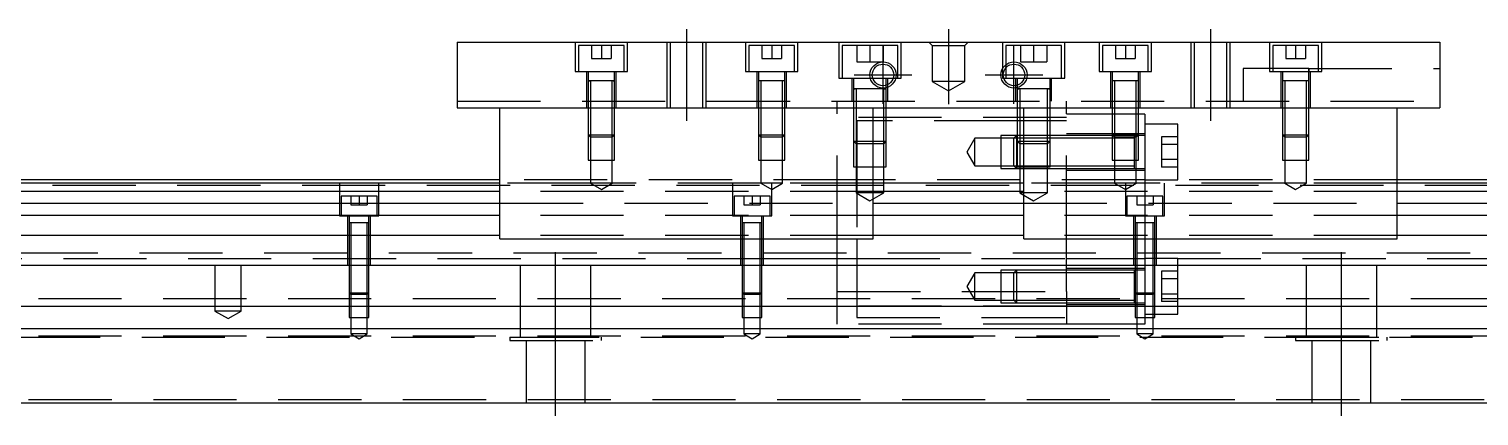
# Model space of a CAD drawing. Extents: x -12 to 851, y -275 to 102.
# Drawn here: x 209.6 to 431, y -235.7 to -176.7 of the extents above; entities that cross this region are included whole.
import ezdxf

# ---------------------------------------------------------------- set-up
doc = ezdxf.new("R2010")
doc.units = 0
doc.linetypes.add('CENTER', pattern=[50.8, 31.75, -6.35, 6.35, -6.35])
doc.linetypes.add('DASHED', pattern=[19.05, 12.7, -6.35])
doc.layers.get('0').update_dxf_attribs({"linetype": 'CONTINUOUS'})
doc.layers.add('CENTER', color=1, linetype='CENTER')

msp = doc.modelspace()

# ---------------------------------------------------------------- linework, layer by layer
at = {"color": 7, "linetype": 'CONTINUOUS'}
for p, q in [((275, -178.73), (275, -188.73)), ((275, -178.73), (425, -178.73)), ((425, -178.73), (425, -188.73)), ((275, -188.73), (425, -188.73)), ((281.5, -208.73), (281.5, -188.73)), ((338.5, -208.73), (338.5, -188.73)), ((361.5, -208.73), (361.5, -188.73)), ((418.5, -208.73), (418.5, -188.73)), ((378.4, -197.980006), (378.4, -197.58)), ((281.5, -200.23), (0, -200.23)), ((281.5, -199.73), (60.5, -199.73)), ((361.5, -200.23), (338.5, -200.23)), ((645, -199.73), (418.5, -199.73)), ((700, -200.23), (418.5, -200.23)), ((281.5, -201.482272), (0, -201.482272)), ((0, -203.25668), (281.5, -203.25668)), ((361.5, -201.482272), (338.5, -201.482272)), ((338.5, -203.25668), (361.5, -203.25668)), ((700, -201.482272), (418.5, -201.482272)), ((418.5, -203.25668), (700, -203.25668)), ((281.5, -205.153076), (0, -205.153076)), ((361.5, -205.153076), (338.5, -205.153076)), ((700, -205.153076), (418.5, -205.153076)), ((281.5, -208.207372), (0, -208.207372)), ((281.5, -208.73), (338.5, -208.73)), ((361.5, -208.207372), (338.5, -208.207372)), ((361.5, -208.73), (418.5, -208.73)), ((700, -208.207372), (418.5, -208.207372)), ((0, -212.73), (700, -212.73)), ((700, -219.03), (0, -219.03)), ((700, -222.43), (0, -222.43)), ((0, -233.73), (700, -233.73))]:
    msp.add_line(p, q, dxfattribs=at)
at = {"color": 3, "linetype": 'DASHED'}
for p, q in [((293, -178.73), (293, -183.23)), ((300.5, -179.23), (293.5, -179.23)), ((293.5, -179.23), (293.5, -183.23)), ((295.5, -179.23), (295.5, -181.23)), ((297, -179.23), (297, -181.23)), ((298.5, -179.23), (298.5, -181.23)), ((300.5, -183.23), (300.5, -179.23)), ((301, -183.23), (301, -178.73)), ((307.000006, -178.73), (307.000006, -188.73)), ((307.5, -178.73), (307.5, -188.73)), ((312.5, -188.73), (312.5, -178.73)), ((312.999994, -188.73), (312.999994, -178.73)), ((319, -178.73), (319, -183.23)), ((326.5, -179.23), (319.5, -179.23)), ((319.5, -179.23), (319.5, -183.23)), ((321.5, -179.23), (321.5, -181.23)), ((323, -179.23), (323, -181.23)), ((324.5, -179.23), (324.5, -181.23)), ((326.5, -183.23), (326.5, -179.23)), ((327, -183.23), (327, -178.73)), ((333.25, -178.73), (333.25, -184.23)), ((342.25, -179.23), (333.75, -179.23)), ((333.75, -179.23), (333.75, -184.23)), ((336, -179.23), (336, -181.73)), ((338, -179.23), (338, -181.73)), ((340, -179.23), (340, -181.73)), ((342.25, -184.23), (342.25, -179.23)), ((342.75, -184.23), (342.75, -178.73)), ((347.5, -179.23), (347, -178.73)), ((347.5, -179.23), (347.5, -184.73)), ((347.5, -179.23), (352.5, -179.23)), ((352.5, -179.23), (353, -178.73)), ((352.5, -184.73), (352.5, -179.23)), ((358.25, -178.73), (358.25, -184.23)), ((367.25, -179.23), (358.75, -179.23)), ((358.75, -179.23), (358.75, -182.16875)), ((361, -179.23), (361, -181.73)), ((363, -179.23), (363, -181.73)), ((365, -179.23), (365, -181.73)), ((367.25, -184.23), (367.25, -179.23)), ((367.75, -184.23), (367.75, -178.73)), ((373, -178.73), (373, -183.23)), ((380.5, -179.23), (373.5, -179.23)), ((373.5, -179.23), (373.5, -183.23)), ((375.5, -179.23), (375.5, -181.23)), ((377, -179.23), (377, -181.23)), ((378.5, -179.23), (378.5, -181.23)), ((380.5, -183.23), (380.5, -179.23)), ((381, -183.23), (381, -178.73)), ((387.000006, -178.73), (387.000006, -188.73)), ((387.5, -178.73), (387.5, -188.73)), ((392.5, -188.73), (392.5, -178.73)), ((392.999994, -188.73), (392.999994, -178.73)), ((399, -178.73), (399, -183.23)), ((406.5, -179.23), (399.5, -179.23)), ((399.5, -179.23), (399.5, -183.23)), ((401.5, -179.23), (401.5, -181.23)), ((403, -179.23), (403, -181.23)), ((404.5, -179.23), (404.5, -181.23)), ((406.5, -183.23), (406.5, -179.23)), ((407, -183.23), (407, -178.73)), ((295.5, -181.23), (297, -181.23)), ((297, -181.23), (298.5, -181.23)), ((321.5, -181.23), (323, -181.23)), ((323, -181.23), (324.5, -181.23)), ((375.5, -181.23), (377, -181.23)), ((377, -181.23), (378.5, -181.23)), ((401.5, -181.23), (403, -181.23)), ((403, -181.23), (404.5, -181.23)), ((293, -183.23), (301, -183.23)), ((294.75, -183.23), (294.75, -188.73)), ((295, -183.23), (295, -184.63)), ((299, -184.63), (299, -183.23)), ((299.25, -188.73), (299.25, -183.23)), ((319, -183.23), (327, -183.23)), ((320.75, -183.23), (320.75, -188.73)), ((321, -183.23), (321, -184.63)), ((325, -184.63), (325, -183.23)), ((325.25, -188.73), (325.25, -183.23)), ((336, -181.73), (338, -181.73)), ((338, -181.73), (340, -181.73)), ((358.75, -182.16875), (358.75, -182.652968)), ((358.75, -182.652968), (358.75, -184.23)), ((361, -181.73), (363, -181.73)), ((363, -181.73), (365, -181.73)), ((373, -183.23), (381, -183.23)), ((374.75, -183.23), (374.75, -188.73)), ((375, -183.23), (375, -184.63)), ((379, -184.63), (379, -183.23)), ((379.25, -188.73), (379.25, -183.23)), ((405, -182.73), (395, -182.73)), ((395, -182.73), (395, -187.73)), ((399, -183.23), (407, -183.23)), ((400.75, -183.23), (400.75, -188.73)), ((401, -183.23), (401, -184.63)), ((405, -183.23), (405, -182.73)), ((405, -182.73), (425, -182.73)), ((405, -182.73), (405, -183.23)), ((405, -184.63), (405, -183.23)), ((405.25, -188.73), (405.25, -183.23)), ((295, -184.625), (295, -184.63)), ((295, -184.63), (295.216462, -184.63)), ((295.216708, -184.63), (295, -184.63)), ((295, -184.63), (295, -188.72998)), ((295, -184.63), (295, -184.635)), ((298.783332, -184.63), (295.216708, -184.63)), ((295.35, -184.63), (295.35, -188.72998)), ((298.65, -188.72998), (298.65, -184.63)), ((299, -184.63), (298.783332, -184.63)), ((298.783538, -184.63), (299, -184.63)), ((299, -184.63), (299, -184.625)), ((299, -188.72998), (299, -184.63)), ((299, -184.635), (299, -184.63)), ((321, -184.625), (321, -184.63)), ((321.216708, -184.63), (321, -184.63)), ((321, -184.63), (321, -188.72998)), ((321, -184.63), (321, -184.635)), ((324.783332, -184.63), (321.216708, -184.63)), ((321.35, -184.63), (321.35, -188.72998)), ((324.65, -188.72998), (324.65, -184.63)), ((325, -184.63), (324.783332, -184.63)), ((325, -184.63), (325, -184.625)), ((325, -188.72998), (325, -184.63)), ((325, -184.635), (325, -184.63)), ((333.25, -184.23), (342.75, -184.23)), ((335.25, -184.23), (335.25, -187.73)), ((335.5, -184.23), (335.5, -185.83)), ((335.5, -185.825), (335.5, -185.83)), ((335.5, -185.83), (335.757448, -185.83)), ((335.757468, -185.83), (335.5, -185.83)), ((335.5, -185.83), (335.5, -185.835)), ((335.5, -185.83), (335.5, -187.72998)), ((340.013852, -185.83), (335.757468, -185.83)), ((335.9, -185.83), (335.9, -187.72998)), ((340.242552, -185.83), (340.013852, -185.83)), ((340.1, -187.72998), (340.1, -185.83)), ((340.5, -185.83), (340.242552, -185.83)), ((340.242602, -185.83), (340.5, -185.83)), ((340.5, -185.302418), (340.5, -184.23)), ((340.5, -185.666492), (340.5, -185.302418)), ((340.5, -185.83), (340.5, -185.666492)), ((340.5, -185.83), (340.5, -185.825)), ((340.5, -185.835), (340.5, -185.83)), ((340.5, -187.72998), (340.5, -185.83)), ((340.75, -187.73), (340.75, -184.23)), ((352.5, -184.73), (347.5, -184.73)), ((347.5, -184.73), (350, -186.173376)), ((350, -186.173376), (352.5, -184.73)), ((358.25, -184.23), (367.75, -184.23)), ((360.25, -184.23), (360.25, -187.73)), ((360.5, -184.23), (360.5, -185.302418)), ((360.5, -185.302418), (360.5, -185.666492)), ((360.5, -185.666492), (360.5, -185.83)), ((360.5, -185.825), (360.5, -185.83)), ((360.5, -185.83), (360.757448, -185.83)), ((360.757468, -185.83), (360.5, -185.83)), ((360.5, -185.83), (360.5, -185.835)), ((360.5, -185.83), (360.5, -187.72998)), ((365.242552, -185.83), (360.757468, -185.83)), ((360.9, -185.83), (360.9, -187.72998)), ((365.1, -187.72998), (365.1, -185.83)), ((365.5, -185.83), (365.242552, -185.83)), ((365.242602, -185.83), (365.5, -185.83)), ((365.5, -185.83), (365.5, -184.23)), ((365.5, -185.83), (365.5, -185.825)), ((365.5, -185.835), (365.5, -185.83)), ((365.5, -187.72998), (365.5, -185.83)), ((365.75, -187.73), (365.75, -184.23)), ((375, -184.625), (375, -184.63)), ((375.216708, -184.63), (375, -184.63)), ((375, -184.63), (375, -188.72998)), ((375, -184.63), (375, -184.635)), ((378.783332, -184.63), (375.216708, -184.63)), ((375.35, -184.63), (375.35, -188.72998)), ((378.65, -188.72998), (378.65, -184.63)), ((379, -184.63), (378.783332, -184.63)), ((379, -184.63), (379, -184.625)), ((379, -188.72998), (379, -184.63)), ((379, -184.635), (379, -184.63)), ((401, -184.625), (401, -184.63)), ((405, -184.63), (401, -184.63)), ((401, -184.63), (401, -184.635)), ((401, -184.63), (401, -188.72998)), ((401.35, -184.63), (401.35, -188.72998)), ((404.65, -188.72998), (404.65, -184.63)), ((405, -188.72998), (405, -184.63)), ((275, -187.73), (425, -187.73)), ((333, -188.73), (333, -187.73)), ((335.5, -187.73), (335.5, -188.73)), ((335.500006, -187.73), (335.500006, -188.73)), ((335.9, -187.73), (335.9, -188.73)), ((340.1, -188.73), (340.1, -187.73)), ((340.499994, -188.73), (340.499994, -187.73)), ((340.5, -188.73), (340.5, -187.73)), ((360.5, -187.73), (360.5, -188.73)), ((360.500006, -187.73), (360.500006, -188.73)), ((360.9, -187.73), (360.9, -188.73)), ((365.1, -188.73), (365.1, -187.73)), ((365.499994, -188.73), (365.499994, -187.73)), ((365.5, -188.73), (365.5, -187.73)), ((368, -188.73), (368, -187.73)), ((295, -188.73), (295, -192.88)), ((295.000006, -188.73), (295.000006, -192.880006)), ((295.35, -188.73), (295.35, -193.23)), ((298.65, -193.23), (298.65, -188.73)), ((298.999994, -192.880006), (298.999994, -188.73)), ((299, -192.88), (299, -188.73)), ((321, -188.73), (321, -192.88)), ((321.000006, -188.73), (321.000006, -192.880006)), ((321.35, -188.73), (321.35, -193.23)), ((324.65, -193.23), (324.65, -188.73)), ((324.999994, -192.880006), (324.999994, -188.73)), ((325, -192.88), (325, -188.73)), ((333, -208.73), (333, -188.73)), ((368, -190.23), (333, -190.23)), ((335.5, -188.73), (335.5, -193.83)), ((335.500006, -188.73), (335.500006, -193.830006)), ((335.9, -188.73), (335.9, -194.23)), ((340.1, -194.23), (340.1, -188.73)), ((340.499994, -193.830006), (340.499994, -188.73)), ((340.5, -193.83), (340.5, -188.73)), ((360.5, -188.73), (360.5, -193.83)), ((360.500006, -188.73), (360.500006, -193.830006)), ((360.9, -188.73), (360.9, -194.23)), ((365.1, -194.23), (365.1, -188.73)), ((365.499994, -193.830006), (365.499994, -188.73)), ((365.5, -193.83), (365.5, -188.73)), ((368, -208.73), (368, -188.73)), ((375, -189.73), (368, -189.73)), ((375, -188.73), (375, -192.88)), ((375.35, -189.73), (375, -189.73)), ((375.000006, -188.73), (375.000006, -192.880006)), ((375.35, -188.73), (375.35, -193.23)), ((378.65, -189.73), (375.35, -189.73)), ((378.65, -193.23), (378.65, -188.73)), ((379, -189.73), (378.65, -189.73)), ((378.999994, -192.880006), (378.999994, -188.73)), ((379, -192.88), (379, -188.73)), ((380, -189.73), (379, -189.73)), ((380, -189.73), (380, -202.23)), ((401, -188.73), (401, -192.88)), ((401.000006, -188.73), (401.000006, -192.880006)), ((401.35, -188.73), (401.35, -193.23)), ((404.65, -193.23), (404.65, -188.73)), ((404.999994, -192.880006), (404.999994, -188.73)), ((405, -192.88), (405, -188.73)), ((336, -190.73), (336, -194.23)), ((338.5, -190.73), (336, -190.73)), ((340.1, -190.73), (338.5, -190.73)), ((340.5, -190.73), (340.1, -190.73)), ((360.5, -190.73), (340.5, -190.73)), ((360.9, -190.73), (360.5, -190.73)), ((361.5, -190.73), (360.9, -190.73)), ((365.1, -190.73), (361.5, -190.73)), ((365.5, -190.73), (365.1, -190.73)), ((368, -190.73), (365.5, -190.73)), ((385, -191.23), (380, -191.23)), ((385, -199.73), (385, -191.23)), ((295, -192.88), (299, -192.88)), ((295, -192.88), (295.35, -193.23)), ((295.000006, -192.88002), (295.000006, -196.73)), ((298.65, -193.23), (295.35, -193.23)), ((295.35, -193.23002), (295.35, -196.73)), ((298.65, -193.23), (299, -192.88)), ((298.65, -196.73), (298.65, -193.23002)), ((298.999994, -196.73), (298.999994, -192.88002)), ((321, -192.88), (325, -192.88)), ((321, -192.88), (321.35, -193.23)), ((321.000006, -192.88002), (321.000006, -196.73)), ((324.65, -193.23), (321.35, -193.23)), ((321.35, -193.23002), (321.35, -196.73)), ((324.65, -193.23), (325, -192.88)), ((324.65, -196.73), (324.65, -193.23002)), ((324.999994, -196.73), (324.999994, -192.88002)), ((335.5, -193.83), (338.5, -193.83)), ((335.5, -193.83), (335.9, -194.23)), ((335.500006, -193.83002), (335.500006, -197.73)), ((338.5, -194.23), (335.9, -194.23)), ((335.9, -194.23002), (335.9, -197.73)), ((336, -194.23), (336, -208.73)), ((338.5, -193.83), (340.5, -193.83)), ((340.1, -194.23), (338.5, -194.23)), ((340.1, -194.23), (340.5, -193.83)), ((340.1, -197.73), (340.1, -194.23002)), ((340.499994, -197.73), (340.499994, -193.83002)), ((354, -193.38), (352.787564, -195.48)), ((354, -197.58), (354, -193.38)), ((358, -193.38), (354, -193.38)), ((358, -192.980006), (358, -197.979994)), ((360.39998, -192.980006), (358, -192.980006)), ((359.99998, -193.38), (358, -193.38)), ((360.4, -192.98), (360, -193.38)), ((360, -197.58), (360, -193.38)), ((360.5, -193.38), (360, -193.38)), ((360.5, -192.980006), (360.399994, -192.980006)), ((360.4, -192.98), (360.4, -197.98)), ((360.5, -192.98), (360.4, -192.98)), ((360.9, -192.98), (360.5, -192.98)), ((360.9, -192.980006), (360.5, -192.980006)), ((360.9, -193.38), (360.5, -193.38)), ((360.5, -193.83), (361.5, -193.83)), ((360.5, -193.83), (360.9, -194.23)), ((360.500006, -193.83002), (360.500006, -197.73)), ((361.5, -192.98), (360.9, -192.98)), ((361.5, -192.980006), (360.9, -192.980006)), ((361.5, -193.38), (360.9, -193.38)), ((361.5, -194.23), (360.9, -194.23)), ((360.9, -194.23002), (360.9, -197.73)), ((365.1, -192.98), (361.5, -192.98)), ((365.1, -192.980006), (361.5, -192.980006)), ((365.1, -193.38), (361.5, -193.38)), ((361.5, -193.83), (365.5, -193.83)), ((365.1, -194.23), (361.5, -194.23)), ((365.5, -192.98), (365.1, -192.98)), ((365.5, -192.980006), (365.1, -192.980006)), ((365.5, -193.38), (365.1, -193.38)), ((365.1, -194.23), (365.5, -193.83)), ((365.1, -197.73), (365.1, -194.23002)), ((365.499994, -197.73), (365.499994, -193.83002)), ((368, -192.98), (365.5, -192.98)), ((368, -192.980006), (365.5, -192.980006)), ((368, -193.38), (365.5, -193.38)), ((380, -192.73), (368, -192.73)), ((375.000006, -192.98), (368.00002, -192.98)), ((375.000006, -193.38), (368.00002, -193.38)), ((375, -192.88), (379, -192.88)), ((375, -192.88), (375.35, -193.23)), ((375.000006, -192.88002), (375.000006, -196.73)), ((375.1, -192.98), (375.000006, -192.98)), ((378.4, -193.38), (375.000006, -193.38)), ((375.35, -192.98), (375.1, -192.98)), ((378.405, -192.98), (375.35, -192.98)), ((378.65, -193.23), (375.35, -193.23)), ((375.35, -193.23002), (375.35, -196.73)), ((378.65, -192.98), (378.395, -192.98)), ((378.4, -193.23), (378.4, -192.979994)), ((378.4, -193.22953), (378.4, -192.98)), ((378.4, -192.98), (378.4, -193.237448)), ((378.4, -193.22953), (378.4, -192.98)), ((378.4, -195.329954), (378.4, -193.22953)), ((378.4, -193.38), (378.4, -193.23)), ((378.65, -193.23), (379, -192.88)), ((378.9, -192.98), (378.65, -192.98)), ((378.65, -196.73), (378.65, -193.23002)), ((378.999994, -192.98), (378.9, -192.98)), ((378.999994, -196.73), (378.999994, -192.88002)), ((380, -192.98), (378.999994, -192.98)), ((382.5, -193.170598), (382.5, -194.3253)), ((385, -193.170598), (382.5, -193.170598)), ((385, -194.3253), (382.5, -194.3253)), ((382.5, -194.3253), (382.5, -196.6347)), ((401, -192.88), (405, -192.88)), ((401, -192.88), (401.35, -193.23)), ((401.000006, -192.88002), (401.000006, -196.73)), ((404.65, -193.23), (401.35, -193.23)), ((401.35, -193.23002), (401.35, -196.73)), ((404.65, -193.23), (405, -192.88)), ((404.65, -196.73), (404.65, -193.23002)), ((404.999994, -196.73), (404.999994, -192.88002)), ((295.000006, -196.73), (298.999994, -196.73)), ((295.35, -196.73), (295.35, -200.23)), ((298.65, -200.23), (298.65, -196.73)), ((321.000006, -196.73), (324.999994, -196.73)), ((321.35, -196.73), (321.35, -200.23)), ((324.65, -200.23), (324.65, -196.73)), ((352.787564, -195.48), (354, -197.58)), ((375.000006, -196.73), (378.999994, -196.73)), ((375.35, -196.73), (375.35, -200.23)), ((378.4, -197.722552), (378.4, -195.329954)), ((378.65, -200.23), (378.65, -196.73)), ((385, -196.6347), (382.5, -196.6347)), ((382.5, -196.6347), (382.5, -197.789402)), ((401.000006, -196.73), (404.999994, -196.73)), ((401.35, -196.73), (401.35, -200.23)), ((404.65, -200.23), (404.65, -196.73)), ((335.500006, -197.73), (340.499994, -197.73)), ((335.9, -197.73), (335.9, -201.73)), ((340.1, -201.73), (340.1, -197.73)), ((354, -197.58), (358, -197.58)), ((358, -197.58), (359.99998, -197.58)), ((358, -197.979994), (360.39998, -197.979994)), ((360, -197.58), (360.4, -197.98)), ((360, -197.58), (368, -197.58)), ((360.4, -197.979994), (368, -197.979994)), ((360.4, -197.98), (368, -197.98)), ((360.500006, -197.73), (365.499994, -197.73)), ((360.9, -197.73), (360.9, -201.73)), ((365.1, -201.73), (365.1, -197.73)), ((368, -198.23), (380, -198.23)), ((368.00002, -197.58), (378.4, -197.58)), ((368.00002, -197.98), (378.405, -197.98)), ((378.395, -197.98), (380, -197.98)), ((378.4, -197.98), (378.4, -197.722552)), ((385, -197.789402), (382.5, -197.789402)), ((645, -200.605), (55, -200.605)), ((257, -200.23), (257, -205.23)), ((263, -205.23), (263, -200.23)), ((335.99998, -199.73), (281.5, -199.73)), ((295.35, -200.23), (281.5, -200.23)), ((298.65, -200.23), (295.35, -200.23)), ((295.35, -200.23), (297, -201.182628)), ((297, -201.182628), (298.65, -200.23)), ((321.35, -200.23), (298.65, -200.23)), ((317, -200.23), (317, -205.23)), ((324.65, -200.23), (321.35, -200.23)), ((321.35, -200.23), (323, -201.182628)), ((323, -201.182628), (324.65, -200.23)), ((323, -205.23), (323, -200.23)), ((338.5, -200.23), (324.65, -200.23)), ((380, -199.73), (336, -199.73)), ((375.35, -200.23), (361.5, -200.23)), ((378.65, -200.23), (375.35, -200.23)), ((375.35, -200.23), (377, -201.182628)), ((377, -201.182628), (378.65, -200.23)), ((377, -200.23), (377, -205.23)), ((401.35, -200.23), (378.65, -200.23)), ((380, -199.73), (385, -199.73)), ((383, -205.23), (383, -200.23)), ((418.5, -199.73), (385, -199.73)), ((404.65, -200.23), (401.35, -200.23)), ((401.35, -200.23), (403, -201.182628)), ((403, -201.182628), (404.65, -200.23)), ((418.5, -200.23), (404.65, -200.23)), ((262.75, -202.23), (257.25, -202.23)), ((257.25, -202.23), (257.25, -205.23)), ((258.75, -202.23), (258.75, -203.53)), ((258.75, -203.53), (260, -203.53)), ((260, -202.23), (260, -203.53)), ((260, -203.53), (261.25, -203.53)), ((261.25, -202.23), (261.25, -203.53)), ((262.75, -205.23), (262.75, -202.23)), ((338.5, -201.482272), (281.5, -201.482272)), ((281.5, -203.25668), (338.5, -203.25668)), ((322.75, -202.23), (317.25, -202.23)), ((317.25, -202.23), (317.25, -205.23)), ((318.75, -202.23), (318.75, -203.53)), ((318.75, -203.53), (320, -203.53)), ((320, -202.23), (320, -203.53)), ((320, -203.53), (321.25, -203.53)), ((321.25, -202.23), (321.25, -203.53)), ((322.75, -205.23), (322.75, -202.23)), ((340.1, -201.73), (335.9, -201.73)), ((335.9, -201.73), (338, -202.942436)), ((338, -202.942436), (340.1, -201.73)), ((365.1, -201.73), (360.9, -201.73)), ((360.9, -201.73), (363, -202.942436)), ((418.5, -201.482272), (361.5, -201.482272)), ((361.5, -203.25668), (418.5, -203.25668)), ((363, -202.942436), (365.1, -201.73)), ((382.75, -202.23), (377.25, -202.23)), ((377.25, -202.23), (377.25, -205.23)), ((378.75, -202.23), (378.75, -203.53)), ((378.75, -203.53), (380, -203.53)), ((380, -202.23), (380, -203.53)), ((380, -202.23), (380, -203.53)), ((380, -203.53), (380, -206.230182)), ((380, -203.53), (381.25, -203.53)), ((381.25, -202.23), (381.25, -203.53)), ((382.75, -205.23), (382.75, -202.23)), ((257, -205.23), (263, -205.23)), ((258.25, -205.23), (258.25, -212.73)), ((258.5, -205.23), (258.5, -206.23)), ((261.5, -206.23), (261.5, -205.23)), ((261.75, -212.73), (261.75, -205.23)), ((338.5, -205.153076), (281.5, -205.153076)), ((317, -205.23), (323, -205.23)), ((318.25, -205.23), (318.25, -212.73)), ((318.5, -205.23), (318.5, -206.23)), ((321.5, -206.23), (321.5, -205.23)), ((321.75, -212.73), (321.75, -205.23)), ((418.5, -205.153076), (361.5, -205.153076)), ((377, -205.23), (383, -205.23)), ((378.25, -205.23), (378.25, -212.73)), ((378.5, -205.23), (378.5, -206.23)), ((381.5, -206.23), (381.5, -205.23)), ((381.75, -212.73), (381.75, -205.23)), ((258.5, -206.225), (258.5, -206.23)), ((258.5, -206.23), (261.5, -206.23)), ((258.5, -206.23), (258.5, -206.235)), ((258.5, -206.23), (258.5, -212.72998)), ((258.75, -206.23), (258.75, -212.72998)), ((261.25, -212.72998), (261.25, -206.23)), ((261.5, -206.23), (261.5, -206.225)), ((261.5, -206.235), (261.5, -206.23)), ((261.5, -212.72998), (261.5, -206.23)), ((318.5, -206.225), (318.5, -206.23)), ((318.5, -206.23), (321.5, -206.23)), ((318.5, -206.23), (318.5, -206.235)), ((318.5, -206.23), (318.5, -212.72998)), ((318.75, -206.23), (318.75, -212.72998)), ((321.25, -212.72998), (321.25, -206.23)), ((321.5, -206.23), (321.5, -206.225)), ((321.5, -206.235), (321.5, -206.23)), ((321.5, -212.72998), (321.5, -206.23)), ((378.5, -206.225), (378.5, -206.23)), ((378.5, -206.23), (381.5, -206.23)), ((378.5, -206.23), (378.5, -206.235)), ((378.5, -206.23), (378.5, -212.72998)), ((378.75, -206.23), (378.75, -212.72998)), ((380, -206.230182), (380, -208.73)), ((381.25, -212.72998), (381.25, -206.23)), ((381.5, -206.23), (381.5, -206.225)), ((381.5, -206.235), (381.5, -206.23)), ((381.5, -212.72998), (381.5, -206.23)), ((338.5, -208.207372), (281.5, -208.207372)), ((333, -212.73), (333, -208.73)), ((336, -208.73), (336, -212.73)), ((418.5, -208.207372), (361.5, -208.207372)), ((368, -212.73), (368, -208.73)), ((380, -208.73), (380, -212.73)), ((55, -210.855), (645, -210.855)), ((81.5, -211.73), (318.5, -211.73)), ((318.5, -211.73), (318.75, -211.73)), ((318.75, -211.73), (321.25, -211.73)), ((321.25, -211.73), (321.5, -211.73)), ((321.5, -211.73), (333, -211.73)), ((333, -211.73), (335.99998, -211.73)), ((336, -211.729994), (368, -211.729994)), ((336, -211.73), (368, -211.73)), ((368, -211.729994), (378.5, -211.729994)), ((368, -211.73), (378.5, -211.73)), ((378.5, -211.729994), (378.75, -211.729994)), ((378.5, -211.73), (378.75, -211.73)), ((378.75, -211.729994), (380, -211.729994)), ((378.75, -211.73), (380, -211.73)), ((381.25, -211.73), (380, -211.73)), ((381.5, -211.73), (381.25, -211.73)), ((385, -211.73), (381.5, -211.73)), ((385, -212.73), (385, -211.73)), ((385, -211.73), (645, -211.73)), ((238, -212.73), (238, -219.73)), ((242, -219.73), (242, -212.73)), ((258.5, -212.73), (258.5, -216.98)), ((258.500006, -212.73), (258.500006, -216.980006)), ((258.75, -212.73), (258.75, -217.23)), ((261.25, -217.23), (261.25, -212.73)), ((261.499994, -216.980006), (261.499994, -212.73)), ((261.5, -216.98), (261.5, -212.73)), ((284.638098, -223.73), (284.638098, -212.73)), ((295.361902, -212.73), (295.361902, -223.73)), ((318.5, -212.73), (318.5, -216.98)), ((318.500006, -212.73), (318.500006, -216.980006)), ((318.75, -212.73), (318.75, -217.23)), ((321.25, -217.23), (321.25, -212.73)), ((321.499994, -216.980006), (321.499994, -212.73)), ((321.5, -216.98), (321.5, -212.73)), ((333, -216.73), (333, -212.73)), ((336, -212.73), (336, -219.03)), ((354, -213.88), (352.787564, -215.98)), ((354, -218.08), (354, -213.88)), ((358, -213.88), (354, -213.88)), ((358, -213.480006), (358, -218.479994)), ((360.39998, -213.480006), (358, -213.480006)), ((359.99998, -213.88), (358, -213.88)), ((360.4, -213.48), (360, -213.88)), ((360, -218.08), (360, -213.88)), ((368, -213.88), (360, -213.88)), ((360.4, -213.48), (360.4, -218.48)), ((368, -213.48), (360.4, -213.48)), ((368, -213.480006), (360.4, -213.480006)), ((368, -216.73), (368, -212.73)), ((380, -213.23), (368, -213.23)), ((378.4, -213.48), (368.00002, -213.48)), ((378.4, -213.88), (368.00002, -213.88)), ((378.4, -213.48), (378.395, -213.48)), ((378.4, -215.98), (378.4, -213.479994)), ((378.4, -218.480006), (378.4, -213.479994)), ((378.4, -218.480006), (378.4, -213.479994)), ((378.405, -213.48), (378.4, -213.48)), ((378.5, -213.48), (378.4, -213.48)), ((378.5, -212.73), (378.5, -216.98)), ((378.75, -213.48), (378.5, -213.48)), ((378.500006, -212.73), (378.500006, -216.980006)), ((378.75, -212.73), (378.75, -217.23)), ((380, -213.48), (378.75, -213.48)), ((380, -212.73), (380, -217.23)), ((381.25, -217.23), (381.25, -212.73)), ((381.499994, -216.980006), (381.499994, -212.73)), ((381.5, -216.98), (381.5, -212.73)), ((382.5, -213.670598), (382.5, -214.8253)), ((385, -213.670598), (382.5, -213.670598)), ((385, -219.03), (385, -212.73)), ((404.638098, -223.73), (404.638098, -212.73)), ((415.361902, -212.73), (415.361902, -223.73)), ((333, -216.73), (368, -216.73)), ((333, -219.03), (333, -216.73)), ((352.787564, -215.98), (354, -218.08)), ((368, -216.73), (368, -219.03)), ((385, -214.8253), (382.5, -214.8253)), ((382.5, -214.8253), (382.5, -217.1347)), ((700, -217.88), (0, -217.88)), ((258.5, -216.98), (261.5, -216.98)), ((258.5, -216.98), (258.75, -217.23)), ((258.500006, -216.98002), (258.500006, -219.03)), ((258.500006, -219.03), (258.500006, -220.73)), ((261.25, -217.23), (258.75, -217.23)), ((258.75, -217.23002), (258.75, -220.73)), ((261.25, -217.23), (261.5, -216.98)), ((261.25, -220.73), (261.25, -217.23002)), ((261.499994, -219.03), (261.499994, -216.98002)), ((261.499994, -220.73), (261.499994, -219.03)), ((318.5, -216.98), (321.5, -216.98)), ((318.5, -216.98), (318.75, -217.23)), ((318.500006, -216.98002), (318.500006, -219.03)), ((318.500006, -219.03), (318.500006, -220.73)), ((321.25, -217.23), (318.75, -217.23)), ((318.75, -217.23002), (318.75, -220.73)), ((321.25, -217.23), (321.5, -216.98)), ((321.25, -220.73), (321.25, -217.23002)), ((321.499994, -219.03), (321.499994, -216.98002)), ((321.499994, -220.73), (321.499994, -219.03)), ((368, -219.005918), (333, -219.005918)), ((333, -221.73), (333, -219.03)), ((336, -219.03), (336, -220.73)), ((354, -218.08), (358, -218.08)), ((358, -218.08), (359.99998, -218.08)), ((358, -218.479994), (360.39998, -218.479994)), ((360, -218.08), (368, -218.08)), ((360, -218.08), (360.4, -218.48)), ((360.399994, -218.479994), (368, -218.479994)), ((360.4, -218.48), (368, -218.48)), ((368, -218.73), (380, -218.73)), ((368, -219.03), (368, -221.73)), ((368.00002, -218.08), (378.4, -218.08)), ((368.00002, -218.48), (378.4, -218.48)), ((378.395, -218.48), (378.4, -218.48)), ((378.4, -218.48), (378.405, -218.48)), ((378.4, -218.48), (378.500006, -218.48)), ((378.5, -216.98), (381.5, -216.98)), ((378.5, -216.98), (378.75, -217.23)), ((378.500006, -216.98002), (378.500006, -219.03)), ((378.500006, -218.48), (380, -218.48)), ((378.500006, -219.03), (378.500006, -220.73)), ((381.25, -217.23), (378.75, -217.23)), ((378.75, -217.23002), (378.75, -220.73)), ((380, -217.23), (380, -219.03)), ((380, -219.03), (380, -220.73)), ((381.25, -217.23), (381.5, -216.98)), ((381.25, -220.73), (381.25, -217.23002)), ((381.499994, -219.03), (381.499994, -216.98002)), ((381.499994, -220.73), (381.499994, -219.03)), ((385, -217.1347), (382.5, -217.1347)), ((382.5, -217.1347), (382.5, -218.289402)), ((385, -218.289402), (382.5, -218.289402)), ((385, -220.23), (385, -219.03)), ((242, -219.73), (238, -219.73)), ((238, -219.73), (240, -220.8847)), ((240, -220.8847), (242, -219.73)), ((258.500006, -220.73), (261.499994, -220.73)), ((258.75, -220.73), (258.75, -223.23)), ((261.25, -223.23), (261.25, -220.73)), ((318.500006, -220.73), (321.499994, -220.73)), ((318.75, -220.73), (318.75, -223.23)), ((321.25, -223.23), (321.25, -220.73)), ((336, -220.73), (368, -220.73)), ((378.500006, -220.73), (381.499994, -220.73)), ((378.75, -220.73), (378.75, -223.23)), ((380, -220.23), (381.499994, -220.23)), ((380, -220.73), (380, -221.73)), ((381.25, -223.23), (381.25, -220.73)), ((381.499994, -220.23), (385, -220.23)), ((700, -223.58), (0, -223.58)), ((261.25, -223.23), (258.75, -223.23)), ((258.75, -223.23), (260, -223.951688)), ((260, -223.951688), (261.25, -223.23)), ((321.25, -223.23), (318.75, -223.23)), ((318.75, -223.23), (320, -223.951688)), ((320, -223.951688), (321.25, -223.23)), ((368, -221.73), (333, -221.73)), ((380, -221.73), (368, -221.73)), ((381.25, -223.23), (378.75, -223.23)), ((378.75, -223.23), (380, -223.951688)), ((380, -223.951688), (381.25, -223.23)), ((55.361902, -223.73), (644.638098, -223.73)), ((283, -223.73), (297, -223.73)), ((283, -223.73), (283, -224.23)), ((283, -224.23), (297, -224.23)), ((285.5, -224.23), (285.5, -233.73)), ((294.5, -233.73), (294.5, -224.23)), ((297, -224.23), (297, -223.73)), ((403, -223.73), (417, -223.73)), ((403, -223.73), (403, -224.23)), ((403, -224.23), (417, -224.23)), ((405.5, -224.23), (405.5, -233.73)), ((414.5, -233.73), (414.5, -224.23)), ((417, -224.23), (417, -223.73)), ((0, -233.23), (700, -233.23))]:
    msp.add_line(p, q, dxfattribs=at)
at = {"color": 3, "linetype": 'CONTINUOUS'}
for centre in [(340, -183.73), (360, -183.73)]:
    msp.add_circle(centre, 2, dxfattribs=at)
at = {"color": 7, "linetype": 'CONTINUOUS'}
for centre in [(340, -183.73), (360, -183.73)]:
    msp.add_circle(centre, 1.65, dxfattribs=at)
at = {"layer": 'CENTER', "color": 1, "linetype": 'CENTER'}
for p, q in [((310, -176.73), (310, -190.73)), ((350, -176.73), (350, -188.173376)), ((390, -176.73), (390, -190.73)), ((340, -188.13), (340, -179.33)), ((360, -188.13), (360, -179.33)), ((335.6, -183.73), (344.4, -183.73)), ((355.6, -183.73), (364.4, -183.73)), ((290, -235.73), (290, -210.73)), ((410, -235.73), (410, -210.73))]:
    msp.add_line(p, q, dxfattribs=at)

doc.saveas('drawing.dxf')
